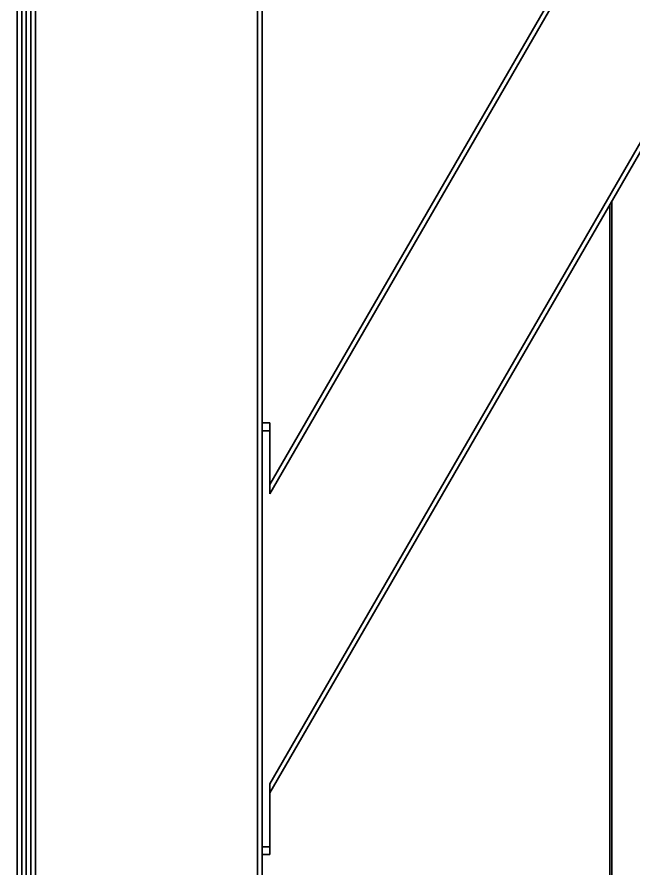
# Model space of a CAD drawing. Header units: millimetres. Extents: x 32496 to 166256, y 3504 to 23939.
# Drawn here: x 83471 to 83871, y 21023 to 21576 of the extents above; entities that cross this region are included whole.
import ezdxf

# ---------------------------------------------------------------- set-up
doc = ezdxf.new("R2010")
doc.units = ezdxf.units.MM
doc.layers.get('0').update_dxf_attribs({"lineweight": 35})

# ---------------------------------------------------------------- blocks, each defined once
blk = doc.blocks.new('1250-8')
at = {"color": 7, "linetype": 'Continuous'}
for p, q in [((38626.94, -21947.52), (38626.94, -24607.52)), ((38617.94, -24512.52), (38617.94, -21993.52)), ((38620.94, -24512.52), (38620.94, -21993.52)), ((38776.94, -21993.52), (38776.94, -22624.98)), ((38781.94, -22664.55), (39166.47, -21998.52)), ((38781.94, -22864.55), (39281.94, -21998.52)), ((39002.24, -23209.87), (39002.24, -22482.98)), ((38776.94, -22624.55), (38781.94, -22624.55)), ((38776.94, -22904.11), (38776.94, -22624.98)), ((38781.94, -22670.55), (38781.94, -22624.55)), ((38781.94, -22904.55), (38781.94, -22858.55)), ((38776.94, -22904.11), (38776.94, -23601.93)), ((38776.94, -22904.55), (38781.94, -22904.55))]:
    blk.add_line(p, q, dxfattribs=at)
at = {"color": 9, "linetype": 'Continuous'}
for p, q in [((38629.94, -21947.52), (38629.94, -24607.52)), ((38773.94, -21947.52), (38773.94, -24607.52)), ((38623.94, -21998.52), (38623.94, -24507.52)), ((38781.94, -22670.55), (39169.94, -21998.52)), ((38781.94, -22858.55), (39278.48, -21998.52)), ((39003.64, -22480.55), (39003.64, -23209.87)), ((38776.94, -22629.55), (38781.94, -22629.55)), ((38776.94, -22899.55), (38781.94, -22899.55))]:
    blk.add_line(p, q, dxfattribs=at)

msp = doc.modelspace()

# ---------------------------------------------------------------- block references
at = {"color": 6}
msp.add_blockref('1250-8', (44853.364, 43936.945, 19235.731), dxfattribs=at)

doc.saveas('drawing.dxf')
